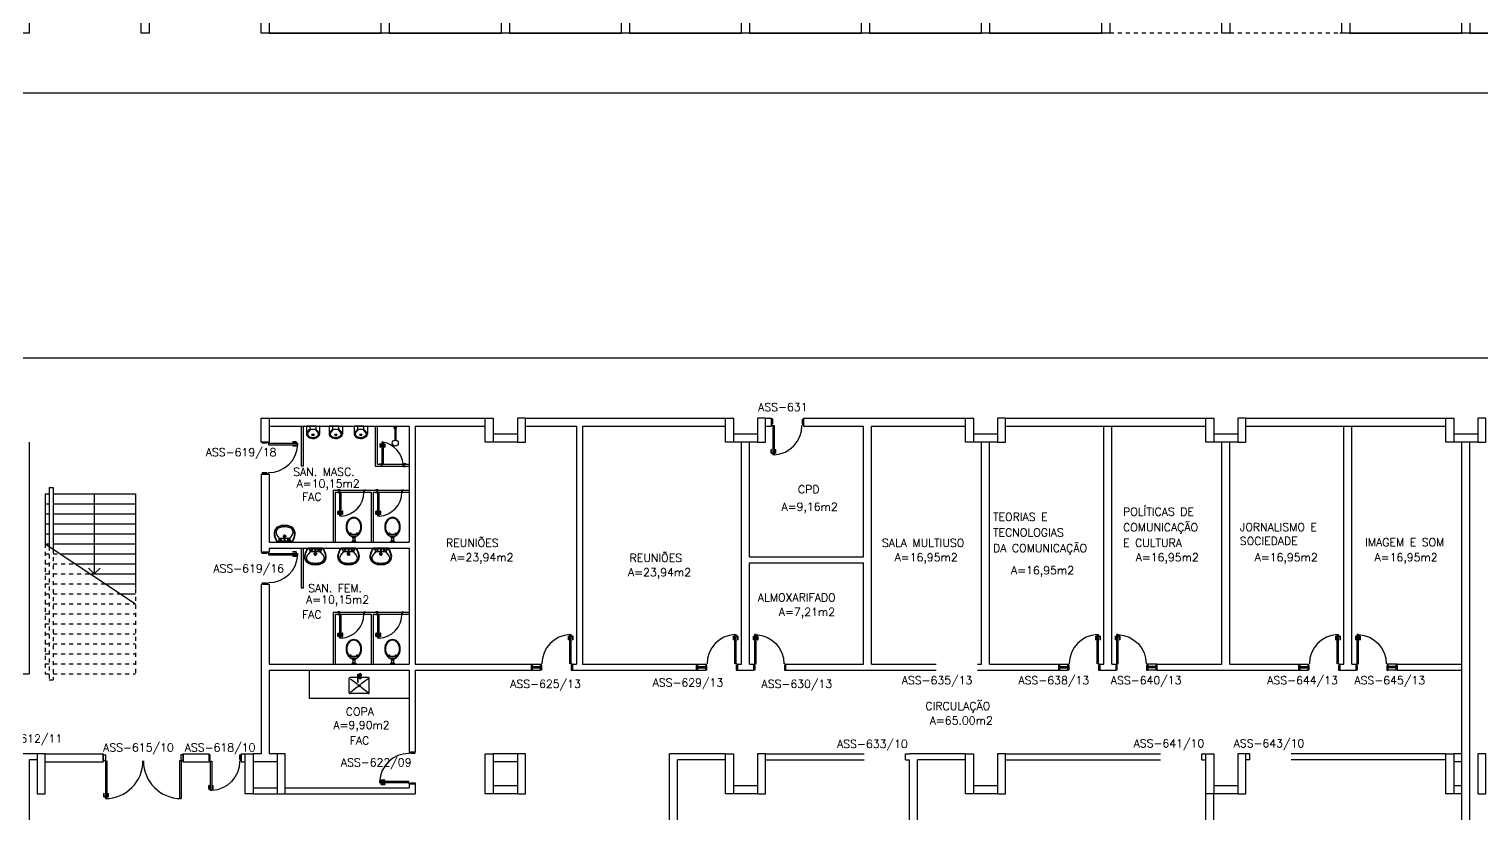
# Model space of a CAD drawing. Extents: x 0 to 244, y -71 to 76.
# Drawn here: x 144.17 to 180.47, y -47.25 to -27.64 of the extents above; entities that cross this region are included whole.
import ezdxf
from ezdxf.enums import TextEntityAlignment as Align

# ---------------------------------------------------------------- set-up
doc = ezdxf.new("R2010")
doc.units = 0
doc.header["$LTSCALE"] = 0.01
doc.header["$MEASUREMENT"] = 0
doc.linetypes.add('HIDDEN2', pattern=[0.1875, 0.125, -0.0625])
doc.layers.get('0').update_dxf_attribs({"linetype": 'CONTINUOUS'})
for name, color, linetype in [('ALV', 2, 'CONTINUOUS'), ('APSAN', 1, 'CONTINUOUS'), ('BANC', 2, 'CONTINUOUS'), ('CENTRO_DE_CUSTO', 1, 'CONTINUOUS'), ('DIV', 2, 'CONTINUOUS'), ('ESC', 1, 'CONTINUOUS'), ('ESQ', 1, 'CONTINUOUS'), ('ESTR', 3, 'CONTINUOUS'), ('MACANETA', 2, 'CONTINUOUS'), ('MARCO', 3, 'CONTINUOUS'), ('PEÇAS', 1, 'CONTINUOUS'), ('PISO', 1, 'CONTINUOUS'), ('PORTA', 2, 'CONTINUOUS'), ('PROJ', 1, 'HIDDEN2'), ('SOLEIRA', 1, 'CONTINUOUS'), ('TEXTO', 2, 'CONTINUOUS'), ('TEXTO-ENDEREÇO', 2, 'CONTINUOUS'), ('USO', 2, 'CONTINUOUS'), ('ÁREA', 2, 'CONTINUOUS')]:
    doc.layers.add(name, color=color, linetype=linetype)
doc.layers.get('0').freeze()
doc.styles.add('UNB-100', font='simplex.shx', dxfattribs={"height": 0.2})
doc.styles.add('UNB-100-1', font='simplex.shx', dxfattribs={"height": 0.2})

# ---------------------------------------------------------------- blocks, each defined once
blk = doc.blocks.new('PILINT-SSN')
for points in [[(0.2, 0), (0.2, -0.6), (0, -0.6), (0, 0)], [(1, 0), (0.8, 0), (0.8, -0.6), (1, -0.6)], [(0, -8.39), (0.2, -8.39), (0.2, -9.39), (0, -9.39)], [(0.8, -8.39), (0.8, -9.39), (1, -9.39), (1, -8.39)]]:
    blk.add_lwpolyline(points, close=True)
blk = doc.blocks.new('CHUV-P')
for p, q in [((-0.06, 0.01), (-0.351, 0.01)), ((-0.06, -0.02), (-0.06, 0.02)), ((-0.02, 0.015), (-0.06, 0.015)), ((-0.02, 0.005), (-0.06, 0.005)), ((-0.055, 0.025), (0, 0.025)), ((-0.02, 0.025), (-0.02, -0.025)), ((0, 0.025), (0, -0.025)), ((-0.06, -0.01), (-0.351, -0.01)), ((-0.02, -0.005), (-0.06, -0.005)), ((-0.02, -0.015), (-0.06, -0.015)), ((-0.02, -0.025), (-0.055, -0.025)), ((0, -0.025), (-0.02, -0.025))]:
    blk.add_line(p, q)
blk.add_circle((-0.425, 0), 0.075)
for centre, start, end in [((-0.055, 0.02), 90, 180), ((-0.055, -0.02), 180, 270)]:
    blk.add_arc(centre, 0.005, start, end)
blk = doc.blocks.new('PILAR-SSN')
blk.add_lwpolyline([(0.197, -42.962), (0.197, -44.462), (-0.003, -44.462), (-0.003, -42.962)], close=True)
blk = doc.blocks.new('PTDP-SSN')
at = {"color": 2}
for p, q in [((0.055, 1.015), (0.09, 1.015)), ((0.055, 0.075), (0.055, 1.015)), ((0.09, 0.075), (0.09, 1.015)), ((1.91, 0.075), (1.91, 1.015)), ((1.945, 1.015), (1.91, 1.015)), ((1.945, 0.075), (1.945, 1.015)), ((0.05, 0.075), (0, 0.075)), ((0, 0.075), (0, -0.075)), ((0.05, 0.04), (0.05, 0.075)), ((0.06, 0.04), (0.05, 0.04)), ((0.055, 0.075), (0.09, 0.075)), ((0.06, -0.075), (0.06, 0.04)), ((1.945, 0.075), (1.91, 0.075)), ((1.94, -0.075), (1.94, 0.04)), ((1.94, 0.04), (1.95, 0.04)), ((1.95, 0.04), (1.95, 0.075)), ((1.95, 0.075), (2, 0.075)), ((2, 0.075), (2, -0.075)), ((0, -0.075), (0.06, -0.075)), ((2, -0.075), (1.94, -0.075))]:
    blk.add_line(p, q, dxfattribs=at)
at = {"color": 1}
for centre, start, end in [((0.055, 0.075), 0, 90), ((1.945, 0.075), 90, 180)]:
    blk.add_arc(centre, 0.94, start, end, dxfattribs=at)
blk = doc.blocks.new('ESCASS-SSN')
at = {"layer": 'ESC'}
for p, q in [((-0.6, -1.738), (-0.6, -3.271)), ((-0.5, -1.738), (-0.6, -1.738)), ((-0.5, -1.738), (-0.5, -3.204)), ((-2.66, -1.888), (-2.66, -4.249)), ((-0.6, -1.888), (-2.66, -1.888)), ((-0.6, -2.138), (-2.66, -2.138)), ((-0.4, -1.888), (-0.5, -1.888)), ((-0.4, -2.138), (-0.5, -2.138)), ((-0.4, -1.888), (-0.4, -3.138)), ((-0.6, -2.388), (-2.66, -2.388)), ((-0.4, -2.388), (-0.5, -2.388)), ((-0.6, -2.638), (-2.66, -2.638)), ((-0.6, -2.888), (-2.66, -2.888)), ((-0.4, -2.638), (-0.5, -2.638)), ((-0.4, -2.888), (-0.5, -2.888)), ((-0.4, -3.138), (-2.66, -4.638)), ((-0.6, -3.138), (-2.66, -3.138)), ((-0.4, -3.138), (-0.5, -3.138)), ((-0.777, -3.388), (-2.66, -3.388)), ((-1.153, -3.638), (-2.66, -3.638)), ((-1.53, -3.888), (-2.66, -3.888)), ((-1.907, -4.138), (-2.66, -4.138)), ((-2.283, -4.388), (-2.66, -4.388))]:
    blk.add_line(p, q, dxfattribs=at)
at = {"layer": 'ESC', "linetype": 'HIDDEN2'}
for p, q in [((-0.5, -3.204), (-0.5, -6.538)), ((-0.4, -3.138), (-0.4, -6.388)), ((-0.6, -3.388), (-0.777, -3.388)), ((-0.6, -3.271), (-0.6, -6.538)), ((-0.4, -3.388), (-0.5, -3.388)), ((-0.6, -3.888), (-1.53, -3.888)), ((-0.6, -3.638), (-1.153, -3.638)), ((-0.4, -3.638), (-0.5, -3.638)), ((-0.4, -3.888), (-0.5, -3.888)), ((-2.66, -4.268), (-2.66, -6.388)), ((-0.6, -4.138), (-1.907, -4.138)), ((-0.4, -4.138), (-0.5, -4.138)), ((-0.6, -4.638), (-2.66, -4.638)), ((-0.6, -4.388), (-2.283, -4.388)), ((-0.4, -4.388), (-0.5, -4.388)), ((-0.4, -4.638), (-0.5, -4.638)), ((-0.6, -4.888), (-2.66, -4.888)), ((-0.4, -4.888), (-0.5, -4.888)), ((-0.6, -5.138), (-2.66, -5.138)), ((-0.6, -5.388), (-2.66, -5.388)), ((-0.4, -5.138), (-0.5, -5.138)), ((-0.4, -5.388), (-0.5, -5.388)), ((-0.6, -5.638), (-2.66, -5.638)), ((-0.4, -5.638), (-0.5, -5.638)), ((-0.6, -5.888), (-2.66, -5.888)), ((-0.6, -6.138), (-2.66, -6.138)), ((-0.4, -5.888), (-0.5, -5.888)), ((-0.4, -6.138), (-0.5, -6.138)), ((-0.6, -6.388), (-2.66, -6.388)), ((-0.4, -6.388), (-0.5, -6.388)), ((-0.5, -6.538), (-0.6, -6.538))]:
    blk.add_line(p, q, dxfattribs=at)
blk = doc.blocks.new('ESCASSN-SSN')
at = {"layer": 'ALV', "xscale": -1}
blk.add_blockref('ESCASS-SSN', (0, 0), dxfattribs=at)
blk = doc.blocks.new('VDC-P')
for p, q in [((-0.127, 0.192), (0.127, 0.192)), ((-0.109, 0.202), (0.109, 0.202)), ((-0.068, 0.152), (0.068, 0.152)), ((-0.05, 0.152), (-0.03, 0.11)), ((-0.05, 0.015), (-0.05, 0)), ((-0.05, 0), (0.05, 0)), ((0.045, 0.02), (-0.045, 0.02)), ((-0.04, 0.025), (-0.04, 0.02)), ((0.035, 0.03), (-0.035, 0.03)), ((-0.03, 0.152), (-0.03, 0.11)), ((0.03, 0.11), (-0.03, 0.11)), ((0.03, 0.1), (-0.03, 0.1)), ((-0.025, 0.1), (-0.025, 0.03)), ((0.025, 0.1), (0.025, 0.03)), ((0.03, 0.152), (0.03, 0.11)), ((0.05, 0.152), (0.03, 0.11)), ((0.04, 0.025), (0.04, 0.02)), ((0.05, 0.015), (0.05, 0))]:
    blk.add_line(p, q)
for points in [[(0.16, 0.244, 0.050424), (0.18, 0.288, 0.082137), (0.195, 0.381, 0.082137), (0.18, 0.474, 0.090148), (0.138, 0.549, 0.104406), (0.073, 0.601, 0.117345), (0, 0.619, 0.117345), (-0.073, 0.601, 0.104406), (-0.138, 0.549, 0.090148), (-0.18, 0.474, 0.082137), (-0.195, 0.381, 0.082137)], [(-0.195, 0.381, 0.082137), (-0.18, 0.288, 0.050424), (-0.16, 0.244, 0.104406)], [(0.142, 0.254, 0.050424), (0.161, 0.295, 0.082137), (0.175, 0.381, 0.082137), (0.161, 0.468, 0.090148), (0.122, 0.536, 0.104406), (0.064, 0.583, 0.117345), (0, 0.599, 0.117345), (-0.064, 0.583, 0.104406), (-0.122, 0.536, 0.090148), (-0.161, 0.468, 0.082137), (-0.175, 0.381, 0.082137)], [(-0.175, 0.381, 0.082137), (-0.161, 0.295, 0.050424), (-0.142, 0.254, 0.050424)]]:
    blk.add_lwpolyline(points, format="xyb")
for centre in [(-0.083, 0.226), (0.083, 0.226)]:
    blk.add_circle(centre, 0.0101)
for centre, radius, start, end in [((0.08, 0.36), 0.266, 205.6863, 226.7558), ((0.08, 0.36), 0.246, 205.6863, 219.7706), ((-0.068, 0.202), 0.05, 226.7558, 270), ((-0.045, 0.015), 0.005, 90, 180), ((-0.035, 0.025), 0.005, 90, 180), ((-0.03, 0.105), 0.005, 90, 270), ((0.03, 0.105), 0.005, 270, 90), ((0.035, 0.025), 0.005, 0, 90), ((0.045, 0.015), 0.005, 360, 90), ((0.068, 0.202), 0.05, 270, 313.2442), ((-0.08, 0.36), 0.266, 313.2442, 334.3137), ((-0.08, 0.36), 0.246, 320.2294, 334.3137)]:
    blk.add_arc(centre, radius, start, end)
blk = doc.blocks.new('PE80-SSN')
at = {"color": 2}
for p, q in [((0.075, 0), (-0.075, 0)), ((-0.075, -0.03), (-0.075, 0)), ((0.075, 0), (0.075, -0.02)), ((0.04, -0.03), (-0.075, -0.03)), ((0.075, -0.02), (0.04, -0.02)), ((0.04, -0.03), (0.04, -0.02)), ((0.085, -0.03), (0.817, -0.03)), ((0.085, -0.03), (0.085, -0.065)), ((0.085, -0.065), (0.817, -0.065)), ((0.817, -0.065), (0.817, -0.03))]:
    blk.add_line(p, q, dxfattribs=at)
at = {"color": 1}
for p, q in [((0.777, 0.01), (0.687, 0.01)), ((0.687, 0), (0.687, 0.01)), ((0.777, 0.01), (0.777, -0.03)), ((0.767, 0), (0.687, 0)), ((0.767, -0.095), (0.687, -0.095)), ((0.687, -0.095), (0.687, -0.105)), ((0.777, -0.105), (0.687, -0.105)), ((0.767, 0), (0.767, -0.03)), ((0.767, -0.095), (0.767, -0.065)), ((0.777, -0.105), (0.777, -0.065))]:
    blk.add_line(p, q, dxfattribs=at)
for p, q in [((0.04, -0.771), (-0.075, -0.771)), ((-0.075, -0.771), (-0.075, -0.801)), ((0.075, -0.801), (-0.075, -0.801)), ((0.075, -0.802), (-0.075, -0.802)), ((0.04, -0.771), (0.04, -0.781)), ((0.075, -0.781), (0.04, -0.781)), ((0.075, -0.801), (0.075, -0.781))]:
    blk.add_line(p, q)
blk.add_arc((0.085, -0.03), 0.731, 270, 357.3429, dxfattribs=at)
blk = doc.blocks.new('INOXA1-P')
for p, q in [((0.043, 0.008), (0.043, -0.022)), ((0.062, 0.04), (0.071, 0.04)), ((0.131, 0.048), (0.076, 0.043)), ((0.131, -0.002), (0.076, 0.003)), ((0.12, 0.23), (0.12, 0.047)), ((0.22, 0.25), (0.14, 0.25)), ((0.15, 0.22), (0.287, 0.043)), ((0.5, 0.25), (0.22, 0.25)), ((0.353, 0.043), (0.49, 0.22)), ((0.52, 0.23), (0.52, -0.23)), ((0.22, -0.027), (0.054, -0.027)), ((0.22, -0.037), (0.054, -0.037)), ((0.063, -0.003), (0.063, -0.021)), ((0.12, -0.001), (0.12, -0.027)), ((0.12, -0.037), (0.12, -0.23)), ((0.22, -0.25), (0.14, -0.25)), ((0.15, -0.22), (0.287, -0.043)), ((0.231, -0.027), (0.22, -0.027)), ((0.231, -0.037), (0.22, -0.037)), ((0.5, -0.25), (0.22, -0.25)), ((0.353, -0.043), (0.49, -0.22))]:
    blk.add_line(p, q)
blk.add_lwpolyline([(0.076, 0.003), (0.072, 0.004), (0.069, 0.009), (0.067, 0.015), (0.066, 0.023), (0.067, 0.031), (0.069, 0.037), (0.072, 0.042), (0.076, 0.043)])
blk.add_lwpolyline([(0.131, 0.048), (0.137, 0.046), (0.143, 0.041), (0.147, 0.033), (0.148, 0.023), (0.147, 0.013), (0.143, 0.006), (0.137, 0), (0.131, -0.002), (0.125, 0), (0.119, 0.006), (0.115, 0.013), (0.114, 0.023), (0.115, 0.033), (0.119, 0.041), (0.125, 0.046)], close=True)
for radius in [0.0266, 0.0163]:
    blk.add_circle((0.32, 0), radius)
for centre, radius, start, end in [((0.054, 0.023), 0.0349, 36.1705, 252.2568), ((0.054, 0.023), 0.0189, 62.7367, 235.7375), ((0.073, -0.003), 0.01, 102.8285, 180), ((0.054, 0.023), 0.0349, 285.5373, 323.9987), ((0.14, 0.23), 0.02, 90, 180), ((0.5, 0.23), 0.02, 360, 90), ((0.054, -0.032), 0.0145, 20.161, 339.839), ((0.054, -0.032), 0.005, 90.0037, 269.9963), ((0.14, -0.23), 0.02, 180, 270), ((0.231, -0.032), 0.00738, 222.6559, 137.3441), ((0.231, -0.032), 0.005, 269.9935, 90.0065), ((0.5, -0.23), 0.02, 270, 360)]:
    blk.add_arc(centre, radius, start, end)
blk = doc.blocks.new('MACANETA')
at = {"layer": 'MACANETA'}
for p, q in [((-0.077, 0.052), (-0.077, 0.12)), ((-0.059, 0.052), (-0.059, 0.12)), ((-0.059, 0.075), (-0.036, 0.075)), ((-0.059, 0.052), (-0.036, 0.052)), ((-0.036, 0.044), (-0.036, 0.084)), ((-0.036, 0.084), (-0.03, 0.084)), ((-0.036, 0.044), (-0.03, 0.044)), ((0.006, 0.084), (0, 0.084)), ((0.006, 0.044), (0, 0.044)), ((0.006, 0.044), (0.006, 0.084)), ((0.029, 0.075), (0.006, 0.075)), ((0.029, 0.052), (0.006, 0.052)), ((0.029, 0.052), (0.029, 0.12)), ((0.047, 0.052), (0.047, 0.12))]:
    blk.add_line(p, q, dxfattribs=at)
for centre, start, end in [((-0.068, 0.12), 90, 180), ((-0.068, 0.052), 180, 270), ((-0.068, 0.12), 0, 90), ((-0.068, 0.052), 270, 0), ((0.038, 0.12), 90, 180), ((0.038, 0.052), 180, 270), ((0.038, 0.12), 0, 90), ((0.038, 0.052), 270, 0)]:
    blk.add_arc(centre, 0.00874, start, end, dxfattribs=at)
blk = doc.blocks.new('DOOR60-SSN')
at = {"layer": 'PORTA'}
for p, q in [((0.015, -0.6), (0.015, 0)), ((0.015, 0), (0.045, 0)), ((0.045, -0.6), (0.045, 0)), ((0.045, -0.6), (0.015, -0.6))]:
    blk.add_line(p, q, dxfattribs=at)
at = {"layer": 'PORTA', "color": 1}
blk.add_arc((0.015, 0), 0.6, 272.866, 0, dxfattribs=at)
at = {"layer": 'PORTA'}
blk.add_blockref('MACANETA', (0.045, -0.6), dxfattribs=at)
blk = doc.blocks.new('MICTR-P-SSN')
for p, q in [((0, 0.08), (0, 0.155)), ((0, 0.08), (0, -0.08)), ((0.081, 0.08), (0, 0.08)), ((0.01, 0.165), (0.205, 0.165)), ((0.168, 0.129), (0.08, 0.046)), ((0.08, -0.076), (0.08, 0.076)), ((0.151, 0.147), (0.083, 0.083)), ((0, -0.08), (0, -0.155)), ((0, -0.08), (0.081, -0.08)), ((0.01, -0.165), (0.205, -0.165)), ((0.168, -0.129), (0.08, -0.046)), ((0.151, -0.147), (0.083, -0.083))]:
    blk.add_line(p, q)
for radius in [0.025, 0.015]:
    blk.add_circle((0.22, 0), radius)
for centre, radius, start, end in [((0.01, 0.155), 0.01, 90, 180), ((0.09, 0.076), 0.01, 133.3634, 180), ((0.197, 0.098), 0.0675, 49.5319, 133.3634), ((0.197, 0.098), 0.0425, 49.5319, 133.3634), ((0.114, 0), 0.171, 357.4005, 49.5319), ((0.114, 0), 0.196, 358.2793, 49.5319), ((0.01, -0.155), 0.01, 180, 270), ((0.09, -0.076), 0.01, 180, 226.6366), ((0.197, -0.098), 0.0675, 226.6366, 310.4681), ((0.197, -0.098), 0.0425, 226.6366, 310.4681), ((0.114, 0), 0.171, 310.4681, 357.3509), ((0.114, 0), 0.196, 310.4681, 357.7012)]:
    blk.add_arc(centre, radius, start, end)
blk = doc.blocks.new('A$C70DC1065')
at = {"layer": 'APSAN', "color": 1}
for p, q in [((0.407, 0.413), (0.323, 0.383)), ((0.407, 0.413), (0.328, 0.373)), ((0.328, 0.373), (0.328, 0.141)), ((0.368, 0.315), (0.368, 0.368)), ((0.407, 0.433), (0.407, 0.102)), ((0.407, 0.257), (0.407, 0.413)), ((0.42, 0.44), (0.42, 0.075)), ((0.319, 0.257), (0.231, 0.257)), ((0.275, 0.301), (0.275, 0.213)), ((0.407, 0.102), (0.323, 0.132)), ((0.407, 0.102), (0.328, 0.141)), ((0.394, 0.341), (0.341, 0.341)), ((0.394, 0.257), (0.341, 0.257)), ((0.394, 0.173), (0.341, 0.173)), ((0.368, 0.257), (0.368, 0.284)), ((0.368, 0.257), (0.368, 0.231)), ((0.368, 0.2), (0.368, 0.147)), ((0.407, 0.257), (0.407, 0.082))]:
    blk.add_line(p, q, dxfattribs=at)
for centre, radius in [((0.275, 0.257), 0.0315), ((0.275, 0.257), 0.021), ((0.368, 0.341), 0.0137), ((0.368, 0.257), 0.0137), ((0.368, 0.173), 0.0137)]:
    blk.add_circle(centre, radius, dxfattribs=at)
for centre, radius, start, end in [((0.214, 0.312), 0.21, 74.8885, 171.8746), ((0.212, 0.31), 0.2, 75.2817, 172.1149), ((0.462, 0.257), 0.424, 162.413, 180), ((0.175, 0.348), 0.123, 49.4403, 162.413), ((-3.652, -5.024), 6.719, 53.8347, 54.4403), ((-4.114, -4.663), 6.719, 48.6723, 49.4403), ((0.134, 0.015), 0.505, 58.0101, 75.2817), ((0.134, 0.015), 0.518, 57.2141, 74.8885), ((0.305, 0.389), 0.0137, 351.7289, 53.8347), ((0.315, 0.373), 0.0126, 0, 48.6723), ((0.395, 0.433), 0.0126, 0, 58.0101), ((0.407, 0.44), 0.0126, 0, 57.2141), ((0.595, 0.257), 0.595, 171.8746, 180), ((0.595, 0.257), 0.595, 180, 188.1254), ((0.214, 0.203), 0.21, 188.1254, 285.1115), ((0.595, 0.257), 0.587, 172.1149, 180), ((0.595, 0.257), 0.587, 180, 187.8851), ((0.212, 0.204), 0.2, 187.8851, 284.7183), ((0.462, 0.257), 0.424, 180, 197.587), ((0.175, 0.166), 0.123, 197.587, 310.5597), ((-4.114, 5.177), 6.719, 310.5597, 311.3277), ((-3.652, 5.539), 6.719, 305.5597, 306.1653), ((0.134, 0.5), 0.505, 284.7183, 301.9899), ((0.134, 0.5), 0.518, 285.1115, 302.7859), ((0.305, 0.125), 0.0137, 306.1653, 8.2711), ((0.315, 0.141), 0.0126, 311.3277, 0), ((0.395, 0.082), 0.0126, 301.9899, 0), ((0.407, 0.075), 0.0126, 302.7859, 0)]:
    blk.add_arc(centre, radius, start, end, dxfattribs=at)
blk = doc.blocks.new('A$C57A92420')
at = {"layer": 'PEÇAS', "rotation": 270}
blk.add_blockref('A$C70DC1065', (0, 0.42), dxfattribs=at)
blk = doc.blocks.new('PD80-SSN')
for p, q in [((-0.777, 0.01), (-0.777, -0.03)), ((-0.777, 0.01), (-0.687, 0.01)), ((-0.687, 0), (-0.687, 0.01)), ((-0.075, 0), (0.075, 0)), ((-0.075, 0), (-0.075, -0.02)), ((0.075, -0.03), (0.075, 0)), ((-0.817, -0.065), (-0.817, -0.03)), ((-0.085, -0.03), (-0.817, -0.03)), ((-0.085, -0.065), (-0.817, -0.065)), ((-0.777, -0.105), (-0.777, -0.065)), ((-0.777, -0.105), (-0.687, -0.105)), ((-0.767, 0), (-0.767, -0.03)), ((-0.767, 0), (-0.687, 0)), ((-0.767, -0.095), (-0.767, -0.065)), ((-0.767, -0.095), (-0.687, -0.095)), ((-0.687, -0.095), (-0.687, -0.105)), ((-0.085, -0.03), (-0.085, -0.065)), ((-0.075, -0.02), (-0.04, -0.02)), ((-0.04, -0.03), (-0.04, -0.02)), ((-0.04, -0.03), (0.075, -0.03)), ((-0.075, -0.781), (-0.04, -0.781)), ((-0.075, -0.801), (-0.075, -0.781)), ((-0.075, -0.801), (0.075, -0.801)), ((-0.075, -0.802), (0.075, -0.802)), ((-0.04, -0.771), (0.075, -0.771)), ((-0.04, -0.771), (-0.04, -0.781)), ((0.075, -0.771), (0.075, -0.801))]:
    blk.add_line(p, q)
blk.add_arc((-0.085, -0.03), 0.731, 182.6571, 270)

msp = doc.modelspace()

# ---------------------------------------------------------------- linework, layer by layer
at = {"layer": 'ALV'}
for p, q in [((171.222, -27.742), (150.172, -27.742)), ((150.172, -27.742), (152.972, -27.742)), ((153.172, -27.742), (155.972, -27.742)), ((156.172, -27.742), (158.972, -27.742)), ((159.172, -27.742), (161.972, -27.742)), ((162.172, -27.742), (164.972, -27.742)), ((165.172, -27.742), (167.972, -27.742)), ((168.172, -27.742), (170.972, -27.742)), ((198.222, -27.742), (176.922, -27.742)), ((177.172, -27.742), (179.972, -27.742)), ((180.172, -27.742), (182.972, -27.742)), ((150.172, -37.357), (155.572, -37.357)), ((156.572, -37.357), (161.572, -37.357)), ((162.572, -37.357), (162.722, -37.357)), ((162.722, -37.557), (162.722, -37.357)), ((163.524, -37.357), (163.524, -37.557)), ((163.524, -37.357), (167.572, -37.357)), ((168.572, -37.357), (173.572, -37.357)), ((174.572, -37.357), (179.572, -37.357)), ((150.172, -37.557), (153.672, -37.557)), ((153.672, -37.557), (153.672, -40.457)), ((153.822, -37.557), (153.822, -43.507)), ((153.822, -37.557), (155.572, -37.557)), ((156.572, -37.557), (157.847, -37.557)), ((157.847, -37.557), (157.847, -43.507)), ((157.997, -37.557), (157.997, -43.507)), ((157.997, -37.557), (161.572, -37.557)), ((162.572, -37.557), (162.722, -37.557)), ((162.572, -37.557), (162.722, -37.557)), ((163.524, -37.557), (165.022, -37.557)), ((165.022, -40.827), (165.022, -37.557)), ((165.222, -43.507), (165.222, -37.557)), ((165.222, -37.557), (167.572, -37.557)), ((168.572, -37.557), (173.572, -37.557)), ((171.022, -43.507), (171.022, -37.557)), ((171.222, -43.507), (171.222, -37.557)), ((174.572, -37.557), (179.572, -37.557)), ((177.022, -43.507), (177.022, -37.557)), ((177.222, -43.507), (177.222, -37.557)), ((144.172, -37.957), (144.172, -43.749)), ((156.372, -37.757), (155.772, -37.757)), ((156.372, -37.957), (155.772, -37.957)), ((162.372, -37.757), (161.772, -37.757)), ((162.372, -37.957), (161.772, -37.957)), ((161.972, -43.507), (161.972, -37.957)), ((162.172, -40.827), (162.172, -37.957)), ((168.372, -37.757), (167.772, -37.757)), ((168.372, -37.957), (167.772, -37.957)), ((167.972, -43.507), (167.972, -37.957)), ((168.172, -43.507), (168.172, -37.957)), ((174.372, -37.757), (173.772, -37.757)), ((174.372, -37.957), (173.772, -37.957)), ((173.972, -43.507), (173.972, -37.957)), ((174.172, -43.507), (174.172, -37.957)), ((180.372, -37.757), (179.772, -37.757)), ((180.372, -37.957), (179.772, -37.957)), ((179.972, -55.747), (179.972, -37.957)), ((180.172, -55.747), (180.172, -37.957)), ((149.972, -38.758), (150.172, -38.758)), ((149.972, -38.758), (149.972, -40.707)), ((150.172, -38.758), (150.172, -40.457)), ((150.172, -40.457), (153.672, -40.457)), ((150.172, -40.607), (150.172, -40.707)), ((150.172, -40.607), (153.672, -40.607)), ((153.672, -40.607), (153.672, -43.507)), ((149.972, -40.707), (150.172, -40.707)), ((162.172, -40.827), (165.022, -40.827)), ((162.172, -43.507), (162.172, -40.977)), ((162.172, -40.977), (165.022, -40.977)), ((165.022, -43.507), (165.022, -40.977)), ((149.972, -41.509), (149.972, -45.747)), ((149.972, -41.509), (150.172, -41.509)), ((150.172, -41.509), (150.172, -43.507)), ((150.172, -41.509), (150.172, -43.107)), ((150.172, -43.507), (153.672, -43.507)), ((153.822, -43.507), (156.716, -43.507)), ((157.747, -43.507), (157.747, -43.657)), ((157.747, -43.507), (157.847, -43.507)), ((157.997, -43.507), (160.841, -43.507)), ((160.841, -43.507), (160.841, -43.657)), ((161.872, -43.507), (161.872, -43.657)), ((161.872, -43.507), (161.972, -43.507)), ((162.172, -43.507), (162.272, -43.507)), ((162.272, -43.507), (162.272, -43.657)), ((163.074, -43.507), (165.022, -43.507)), ((163.074, -43.657), (163.074, -43.507)), ((165.222, -43.507), (166.84, -43.507)), ((167.872, -43.507), (167.972, -43.507)), ((168.172, -43.507), (170.121, -43.507)), ((170.922, -43.507), (170.922, -43.657)), ((170.922, -43.507), (171.022, -43.507)), ((171.222, -43.507), (171.322, -43.507)), ((171.322, -43.507), (171.322, -43.657)), ((172.353, -43.507), (173.972, -43.507)), ((174.172, -43.507), (175.92, -43.507)), ((176.922, -43.507), (176.922, -43.657)), ((176.922, -43.507), (177.022, -43.507)), ((177.222, -43.507), (177.322, -43.507)), ((177.322, -43.507), (177.322, -43.657)), ((178.353, -43.507), (179.972, -43.507)), ((143.972, -43.749), (144.172, -43.749)), ((150.172, -43.657), (153.672, -43.657)), ((150.172, -43.657), (150.172, -45.747)), ((151.172, -43.657), (151.172, -44.357)), ((153.672, -43.657), (153.672, -45.695)), ((153.822, -43.657), (156.716, -43.657)), ((153.822, -43.657), (153.822, -45.695)), ((157.747, -43.657), (160.841, -43.657)), ((161.872, -43.657), (162.272, -43.657)), ((163.074, -43.657), (166.84, -43.657)), ((167.872, -43.657), (170.121, -43.657)), ((170.922, -43.657), (171.322, -43.657)), ((172.353, -43.657), (175.89, -43.657)), ((176.922, -43.657), (177.322, -43.657)), ((178.353, -43.657), (179.972, -43.657)), ((153.672, -45.695), (153.822, -45.695)), ((144.372, -45.747), (143.772, -45.747)), ((144.172, -45.897), (144.172, -55.791)), ((144.372, -45.897), (144.172, -45.897)), ((144.572, -45.747), (146.024, -45.747)), ((144.572, -45.947), (146.024, -45.947)), ((146.024, -45.747), (146.024, -45.947)), ((148.024, -45.947), (148.024, -45.747)), ((148.024, -45.747), (148.671, -45.747)), ((148.024, -45.947), (148.671, -45.947)), ((148.671, -45.747), (148.671, -45.947)), ((149.472, -45.747), (149.472, -45.947)), ((149.472, -45.747), (149.572, -45.747)), ((149.472, -45.947), (149.572, -45.947)), ((149.972, -45.747), (149.772, -45.747)), ((150.372, -45.947), (149.772, -45.947)), ((150.372, -45.747), (150.172, -45.747)), ((156.372, -45.747), (155.772, -45.747)), ((156.372, -45.947), (155.772, -45.947)), ((160.172, -55.747), (160.172, -45.747)), ((161.572, -45.747), (160.172, -45.747)), ((160.372, -55.747), (160.372, -45.897)), ((161.572, -45.897), (160.372, -45.897)), ((162.572, -45.747), (165.04, -45.747)), ((162.572, -45.897), (165.04, -45.897)), ((166.072, -45.897), (166.072, -45.747)), ((166.072, -45.747), (166.172, -45.747)), ((166.072, -45.897), (166.172, -45.897)), ((167.572, -45.747), (166.172, -45.747)), ((166.172, -55.747), (166.172, -45.897)), ((166.372, -55.747), (166.372, -45.897)), ((167.572, -45.897), (166.372, -45.897)), ((168.572, -45.747), (172.44, -45.747)), ((168.572, -45.897), (172.44, -45.897)), ((173.472, -45.897), (173.472, -45.747)), ((173.472, -45.747), (173.572, -45.747)), ((173.472, -45.897), (173.572, -45.897)), ((174.672, -45.747), (174.572, -45.747)), ((174.672, -45.897), (174.572, -45.897)), ((174.672, -45.897), (174.672, -45.747)), ((179.572, -45.747), (175.705, -45.747)), ((179.572, -45.897), (175.705, -45.897)), ((179.967, -45.747), (179.772, -45.747)), ((179.967, -45.947), (179.772, -45.947)), ((149.772, -46.597), (150.372, -46.597)), ((149.772, -46.747), (150.372, -46.747)), ((150.572, -46.597), (153.672, -46.597)), ((150.572, -46.747), (153.822, -46.747)), ((153.672, -46.497), (153.822, -46.497)), ((153.672, -46.497), (153.672, -46.597)), ((153.822, -46.497), (153.822, -46.747)), ((156.372, -46.547), (155.772, -46.547)), ((156.372, -46.747), (155.772, -46.747)), ((162.372, -46.547), (161.772, -46.547)), ((162.372, -46.747), (161.772, -46.747)), ((168.372, -46.547), (167.772, -46.547)), ((168.372, -46.747), (167.772, -46.747)), ((173.572, -55.747), (173.572, -46.747)), ((174.372, -46.547), (173.772, -46.547)), ((173.772, -55.747), (173.772, -46.747)), ((174.372, -46.747), (173.772, -46.747)), ((179.967, -46.547), (179.772, -46.547)), ((179.967, -46.747), (179.772, -46.747))]:
    msp.add_line(p, q, dxfattribs=at)
at = {"layer": 'BANC'}
msp.add_line((151.172, -44.357), (153.672, -44.357), dxfattribs=at)
at = {"layer": 'DIV'}
for p, q in [((150.972, -37.557), (150.972, -38.557)), ((151.022, -37.557), (151.022, -38.557)), ((152.822, -37.557), (152.822, -38.557)), ((152.872, -37.557), (152.872, -38.507)), ((168.502, -37.967), (168.502, -37.966)), ((151.022, -38.557), (150.972, -38.557)), ((152.822, -38.557), (152.972, -38.557)), ((152.872, -38.507), (152.972, -38.507)), ((152.972, -38.507), (152.972, -38.557)), ((153.537, -38.507), (153.537, -38.557)), ((153.537, -38.507), (153.672, -38.507)), ((153.537, -38.557), (153.672, -38.557)), ((151.772, -39.157), (151.922, -39.157)), ((151.772, -39.157), (151.772, -40.457)), ((151.922, -39.207), (151.922, -39.157)), ((152.552, -39.207), (152.552, -39.157)), ((152.552, -39.157), (152.872, -39.157)), ((152.872, -39.207), (152.872, -39.157)), ((153.502, -39.207), (153.502, -39.157)), ((153.502, -39.157), (153.672, -39.157)), ((151.822, -39.207), (151.922, -39.207)), ((151.822, -39.207), (151.822, -40.457)), ((152.552, -39.207), (152.722, -39.207)), ((152.722, -39.207), (152.722, -40.457)), ((152.772, -39.207), (152.872, -39.207)), ((152.772, -39.207), (152.772, -40.457)), ((153.502, -39.207), (153.672, -39.207)), ((150.972, -40.607), (150.972, -41.607)), ((151.022, -40.607), (151.022, -41.607)), ((151.022, -41.607), (150.972, -41.607)), ((151.772, -42.207), (151.772, -43.507)), ((151.772, -42.207), (151.922, -42.207)), ((151.822, -42.257), (151.822, -43.507)), ((151.822, -42.257), (151.922, -42.257)), ((151.922, -42.257), (151.922, -42.207)), ((152.552, -42.207), (152.872, -42.207)), ((152.552, -42.257), (152.552, -42.207)), ((152.552, -42.257), (152.722, -42.257)), ((152.722, -42.257), (152.722, -43.507)), ((152.772, -42.257), (152.772, -43.507)), ((152.772, -42.257), (152.872, -42.257)), ((152.872, -42.257), (152.872, -42.207)), ((153.502, -42.207), (153.672, -42.207)), ((153.502, -42.257), (153.502, -42.207)), ((153.502, -42.257), (153.672, -42.257))]:
    msp.add_line(p, q, dxfattribs=at)
at = {"layer": 'ESC'}
for p, q in [((145.802, -39.245), (145.802, -41.245)), ((145.802, -41.245), (145.66, -41.103)), ((145.802, -41.245), (145.945, -41.103))]:
    msp.add_line(p, q, dxfattribs=at)
at = {"layer": 'ESQ'}
for p, q in [((156.716, -43.507), (156.716, -43.657)), ((156.716, -43.507), (156.946, -43.507)), ((156.746, -43.507), (156.746, -43.657)), ((156.946, -43.507), (156.946, -43.657)), ((160.841, -43.507), (160.841, -43.657)), ((160.841, -43.507), (161.071, -43.507)), ((160.871, -43.507), (160.871, -43.657)), ((169.89, -43.507), (169.89, -43.657)), ((169.89, -43.507), (170.12, -43.507)), ((169.92, -43.507), (169.92, -43.657)), ((170.121, -43.507), (170.121, -43.657)), ((172.353, -43.507), (172.123, -43.507)), ((172.323, -43.507), (172.323, -43.657)), ((172.353, -43.507), (172.353, -43.657)), ((175.89, -43.507), (175.89, -43.657)), ((175.89, -43.507), (176.12, -43.507)), ((175.92, -43.507), (175.92, -43.657)), ((178.353, -43.507), (178.123, -43.507)), ((178.323, -43.507), (178.323, -43.657)), ((178.353, -43.507), (178.353, -43.657)), ((156.716, -43.657), (156.946, -43.657)), ((156.746, -43.567), (156.946, -43.567)), ((156.746, -43.597), (156.946, -43.597)), ((160.841, -43.657), (161.071, -43.657)), ((160.871, -43.567), (161.071, -43.567)), ((160.871, -43.597), (161.071, -43.597)), ((169.89, -43.657), (170.12, -43.657)), ((169.92, -43.567), (170.12, -43.567)), ((169.92, -43.597), (170.12, -43.597)), ((172.323, -43.567), (172.123, -43.567)), ((172.323, -43.597), (172.123, -43.597)), ((172.353, -43.657), (172.123, -43.657)), ((175.89, -43.657), (176.12, -43.657)), ((175.92, -43.567), (176.12, -43.567)), ((175.92, -43.597), (176.12, -43.597)), ((178.323, -43.567), (178.123, -43.567)), ((178.323, -43.597), (178.123, -43.597)), ((178.353, -43.657), (178.123, -43.657)), ((146.049, -46.732), (146.039, -46.732)), ((146.039, -46.822), (146.039, -46.732)), ((146.039, -46.822), (146.079, -46.822)), ((146.049, -46.812), (146.049, -46.732)), ((146.049, -46.812), (146.079, -46.812)), ((146.144, -46.812), (146.114, -46.812)), ((146.154, -46.822), (146.114, -46.822)), ((146.144, -46.732), (146.154, -46.732)), ((146.144, -46.812), (146.144, -46.732)), ((146.154, -46.822), (146.154, -46.732))]:
    msp.add_line(p, q, dxfattribs=at)
at = {"layer": 'ESTR'}
for points in [[(150.172, -37.357), (150.172, -37.957), (149.972, -37.957), (149.972, -37.357)], [(144.372, -45.747), (144.372, -46.747), (144.572, -46.747), (144.572, -45.747)], [(149.572, -45.747), (149.772, -45.747), (149.772, -46.747), (149.572, -46.747)], [(150.372, -45.747), (150.372, -46.747), (150.572, -46.747), (150.572, -45.747)]]:
    msp.add_lwpolyline(points, close=True, dxfattribs=at)
at = {"layer": 'MARCO'}
for p, q in [((152.927, -38.507), (152.927, -38.497)), ((152.927, -38.497), (152.977, -38.497)), ((152.937, -38.567), (152.937, -38.557)), ((152.987, -38.567), (152.937, -38.567)), ((152.972, -38.507), (152.977, -38.507)), ((152.972, -38.557), (152.987, -38.557)), ((152.977, -38.497), (152.977, -38.507)), ((152.977, -38.507), (152.987, -38.507)), ((152.987, -38.507), (152.987, -38.542)), ((152.987, -38.542), (152.997, -38.542)), ((152.997, -38.557), (152.987, -38.557)), ((152.987, -38.557), (152.987, -38.567)), ((152.997, -38.542), (152.997, -38.557)), ((153.522, -38.542), (153.512, -38.542)), ((153.512, -38.542), (153.512, -38.557)), ((153.512, -38.557), (153.522, -38.557)), ((153.532, -38.507), (153.522, -38.507)), ((153.522, -38.507), (153.522, -38.542)), ((153.522, -38.557), (153.522, -38.567)), ((153.537, -38.557), (153.522, -38.557)), ((153.522, -38.567), (153.572, -38.567)), ((153.582, -38.497), (153.532, -38.497)), ((153.532, -38.497), (153.532, -38.507)), ((153.537, -38.507), (153.532, -38.507)), ((153.572, -38.567), (153.572, -38.557)), ((153.582, -38.507), (153.582, -38.497)), ((151.887, -39.147), (151.887, -39.157)), ((151.937, -39.147), (151.887, -39.147)), ((151.922, -39.157), (151.937, -39.157)), ((151.937, -39.157), (151.937, -39.147)), ((151.947, -39.157), (151.937, -39.157)), ((151.937, -39.207), (151.937, -39.172)), ((151.937, -39.172), (151.947, -39.172)), ((151.947, -39.172), (151.947, -39.157)), ((152.527, -39.172), (152.527, -39.157)), ((152.527, -39.157), (152.537, -39.157)), ((152.537, -39.172), (152.527, -39.172)), ((152.537, -39.157), (152.537, -39.147)), ((152.537, -39.147), (152.587, -39.147)), ((152.552, -39.157), (152.537, -39.157)), ((152.537, -39.207), (152.537, -39.172)), ((152.587, -39.147), (152.587, -39.157)), ((152.887, -39.147), (152.837, -39.147)), ((152.837, -39.147), (152.837, -39.157)), ((152.872, -39.157), (152.887, -39.157)), ((152.887, -39.157), (152.887, -39.147)), ((152.897, -39.157), (152.887, -39.157)), ((152.887, -39.207), (152.887, -39.172)), ((152.887, -39.172), (152.897, -39.172)), ((152.897, -39.172), (152.897, -39.157)), ((153.477, -39.172), (153.477, -39.157)), ((153.477, -39.157), (153.487, -39.157)), ((153.487, -39.172), (153.477, -39.172)), ((153.487, -39.157), (153.487, -39.147)), ((153.487, -39.147), (153.537, -39.147)), ((153.502, -39.157), (153.487, -39.157)), ((153.487, -39.207), (153.487, -39.172)), ((153.537, -39.147), (153.537, -39.157)), ((151.877, -39.207), (151.877, -39.217)), ((151.877, -39.217), (151.927, -39.217)), ((151.922, -39.207), (151.927, -39.207)), ((151.927, -39.217), (151.927, -39.207)), ((151.927, -39.207), (151.937, -39.207)), ((152.547, -39.207), (152.537, -39.207)), ((152.547, -39.217), (152.547, -39.207)), ((152.552, -39.207), (152.547, -39.207)), ((152.597, -39.217), (152.547, -39.217)), ((152.597, -39.207), (152.597, -39.217)), ((152.827, -39.207), (152.827, -39.217)), ((152.827, -39.217), (152.877, -39.217)), ((152.872, -39.207), (152.877, -39.207)), ((152.877, -39.217), (152.877, -39.207)), ((152.877, -39.207), (152.887, -39.207)), ((153.497, -39.207), (153.487, -39.207)), ((153.497, -39.217), (153.497, -39.207)), ((153.502, -39.207), (153.497, -39.207)), ((153.547, -39.217), (153.497, -39.217)), ((153.547, -39.207), (153.547, -39.217)), ((151.877, -42.257), (151.877, -42.267)), ((151.877, -42.267), (151.927, -42.267)), ((151.887, -42.197), (151.887, -42.207)), ((151.937, -42.197), (151.887, -42.197)), ((151.922, -42.207), (151.937, -42.207)), ((151.922, -42.257), (151.927, -42.257)), ((151.927, -42.257), (151.937, -42.257)), ((151.927, -42.267), (151.927, -42.257)), ((151.937, -42.207), (151.937, -42.197)), ((151.947, -42.207), (151.937, -42.207)), ((151.937, -42.222), (151.947, -42.222)), ((151.937, -42.257), (151.937, -42.222)), ((151.947, -42.222), (151.947, -42.207)), ((152.527, -42.207), (152.537, -42.207)), ((152.527, -42.222), (152.527, -42.207)), ((152.537, -42.222), (152.527, -42.222)), ((152.537, -42.197), (152.587, -42.197)), ((152.537, -42.207), (152.537, -42.197)), ((152.552, -42.207), (152.537, -42.207)), ((152.537, -42.257), (152.537, -42.222)), ((152.547, -42.257), (152.537, -42.257)), ((152.552, -42.257), (152.547, -42.257)), ((152.547, -42.267), (152.547, -42.257)), ((152.597, -42.267), (152.547, -42.267)), ((152.587, -42.197), (152.587, -42.207)), ((152.597, -42.257), (152.597, -42.267)), ((152.827, -42.257), (152.827, -42.267)), ((152.827, -42.267), (152.877, -42.267)), ((152.837, -42.197), (152.837, -42.207)), ((152.887, -42.197), (152.837, -42.197)), ((152.872, -42.207), (152.887, -42.207)), ((152.872, -42.257), (152.877, -42.257)), ((152.877, -42.257), (152.887, -42.257)), ((152.877, -42.267), (152.877, -42.257)), ((152.887, -42.207), (152.887, -42.197)), ((152.897, -42.207), (152.887, -42.207)), ((152.887, -42.222), (152.897, -42.222)), ((152.887, -42.257), (152.887, -42.222)), ((152.897, -42.222), (152.897, -42.207)), ((153.477, -42.207), (153.487, -42.207)), ((153.477, -42.222), (153.477, -42.207)), ((153.487, -42.222), (153.477, -42.222)), ((153.487, -42.197), (153.537, -42.197)), ((153.487, -42.207), (153.487, -42.197)), ((153.502, -42.207), (153.487, -42.207)), ((153.487, -42.257), (153.487, -42.222)), ((153.497, -42.257), (153.487, -42.257)), ((153.502, -42.257), (153.497, -42.257)), ((153.497, -42.267), (153.497, -42.257)), ((153.547, -42.267), (153.497, -42.267)), ((153.537, -42.197), (153.537, -42.207)), ((153.547, -42.257), (153.547, -42.267))]:
    msp.add_line(p, q, dxfattribs=at)
at = {"layer": 'PISO'}
for p, q in [((228.172, -29.242), (-0.045, -29.242)), ((228.172, -35.857), (-0.045, -35.857))]:
    msp.add_line(p, q, dxfattribs=at)
at = {"layer": 'PORTA'}
for p, q in [((152.987, -37.959), (152.987, -38.507)), ((153.017, -37.959), (152.987, -37.959)), ((153.017, -37.959), (153.017, -38.507)), ((152.987, -38.507), (153.017, -38.507))]:
    msp.add_line(p, q, dxfattribs=at)
at = {"layer": 'PORTA', "color": 1}
msp.add_arc((152.903, -38.572), 0.623, 5.9966, 79.4318, dxfattribs=at)
at = {"layer": 'PROJ'}
for p, q in [((171.172, -27.732), (173.972, -27.732)), ((174.172, -27.732), (176.972, -27.732))]:
    msp.add_line(p, q, dxfattribs=at)
at = {"layer": 'SOLEIRA'}
for p, q in [((152.997, -38.557), (153.512, -38.557)), ((153.022, -38.507), (153.532, -38.507)), ((151.947, -39.157), (152.527, -39.157)), ((152.897, -39.157), (153.477, -39.157)), ((151.972, -39.207), (152.547, -39.207)), ((152.922, -39.207), (153.497, -39.207)), ((151.947, -42.207), (152.527, -42.207)), ((151.972, -42.257), (152.547, -42.257)), ((152.897, -42.207), (153.477, -42.207)), ((152.922, -42.257), (153.497, -42.257))]:
    msp.add_line(p, q, dxfattribs=at)
at = {"layer": 'USO'}
msp.add_line((148.024, -45.747), (148.024, -45.947), dxfattribs=at)

# ---------------------------------------------------------------- block references
at = {"layer": 'ALV'}
msp.add_blockref('ESCASSN-SSN', (144.172, -37.357), dxfattribs=at)
at = {"layer": 'APSAN'}
for name, p, rotation in [('MICTR-P-SSN', (151.266, -37.557), 270), ('MICTR-P-SSN', (151.836, -37.557), 270), ('MICTR-P-SSN', (152.459, -37.557), 270), ('CHUV-P', (153.323, -37.557), 90), ('A$C70DC1065', (150.3, -40.037), 270), ('INOXA1-P', (152.422, -43.721), 270)]:
    msp.add_blockref(name, p, dxfattribs=dict(at, rotation=rotation))
for p in [(152.286, -40.457), (153.253, -40.457), (152.286, -43.507), (153.253, -43.507)]:
    msp.add_blockref('VDC-P', p, dxfattribs=at)
at = {"layer": 'APSAN', "extrusion": (0, 0, -1), "zscale": -1}
for name, p, rotation in [('A$C70DC1065', (-151.067, -41.027), 90), ('A$C70DC1065', (-151.896, -41.027), 90), ('A$C57A92420', (-152.703, -40.607), 180)]:
    msp.add_blockref(name, p, dxfattribs=dict(at, rotation=rotation))
at = {"layer": 'ESQ'}
for name, p, rotation in [('PD80-SSN', (162.722, -37.457), 90), ('PD80-SSN', (157.747, -43.582), 270), ('PD80-SSN', (161.872, -43.582), 270), ('PD80-SSN', (170.922, -43.582), 270), ('PD80-SSN', (176.922, -43.582), 270), ('PE80-SSN', (153.747, -46.497), 180), ('PTDP-SSN', (148.024, -45.847), 180)]:
    msp.add_blockref(name, p, dxfattribs=dict(at, rotation=rotation))
for p in [(150.072, -37.957), (150.072, -40.707)]:
    msp.add_blockref('PE80-SSN', p, dxfattribs=at)
at = {"layer": 'ESQ', "xscale": -1, "rotation": 90}
for name, p in [('PD80-SSN', (162.272, -43.582)), ('PD80-SSN', (171.322, -43.582)), ('PD80-SSN', (177.322, -43.582)), ('PE80-SSN', (148.671, -45.847))]:
    msp.add_blockref(name, p, dxfattribs=at)
at = {"layer": 'ESTR'}
for name, p in [('PILAR-SSN', (143.975, 16.72)), ('PILAR-SSN', (146.975, 16.72)), ('PILAR-SSN', (149.975, 16.72)), ('PILAR-SSN', (152.975, 16.72)), ('PILAR-SSN', (155.975, 16.72)), ('PILAR-SSN', (158.975, 16.72)), ('PILAR-SSN', (161.975, 16.72)), ('PILAR-SSN', (164.975, 16.72)), ('PILAR-SSN', (167.975, 16.72)), ('PILAR-SSN', (170.975, 16.72)), ('PILAR-SSN', (173.975, 16.72)), ('PILAR-SSN', (176.975, 16.72)), ('PILAR-SSN', (179.975, 16.72)), ('PILINT-SSN', (155.572, -37.357)), ('PILINT-SSN', (161.572, -37.357)), ('PILINT-SSN', (167.572, -37.357)), ('PILINT-SSN', (173.572, -37.357)), ('PILINT-SSN', (179.572, -37.357))]:
    msp.add_blockref(name, p, dxfattribs=at)
at = {"layer": 'PORTA'}
for name, p, rotation in [('MACANETA', (152.987, -37.959), 180), ('DOOR60-SSN', (151.922, -39.207), 359.9999999897141), ('DOOR60-SSN', (151.922, -42.257), 359.9999999897141)]:
    msp.add_blockref(name, p, dxfattribs=dict(at, rotation=rotation))
for p in [(152.872, -39.207), (152.872, -42.257)]:
    msp.add_blockref('DOOR60-SSN', p, dxfattribs=at)

# ---------------------------------------------------------------- texts
at = {"layer": 'CENTRO_DE_CUSTO', "linetype": 'Continuous', "style": 'UNB-100'}
for p in [(150.992, -39.421), (150.992, -42.366), (152.186, -45.513)]:
    msp.add_text('FAC', height=0.2, dxfattribs=at).set_placement(p)
at = {"layer": 'TEXTO', "linetype": 'Continuous', "style": 'UNB-100'}
for s, p in [('SAN. MASC.', (150.773, -38.799)), ('CPD', (163.383, -39.236)), ('POLÍTICAS DE', (171.504, -39.795)), ('TEORIAS E', (168.258, -39.925)), ('TECNOLOGIAS', (168.258, -40.315)), ('COMUNICAÇÃO', (171.504, -40.185)), ('JORNALISMO E', (174.423, -40.18)), ('REUNIÕES', (154.591, -40.575)), ('SALA MULTIUSO', (165.481, -40.575)), ('DA COMUNICAÇÃO', (168.258, -40.705)), ('E CULTURA', (171.504, -40.575)), ('SOCIEDADE', (174.423, -40.527)), ('IMAGEM E SOM', (177.553, -40.558)), ('REUNIÕES', (159.176, -40.949)), ('SAN. FEM.', (151.146, -41.708)), ('ALMOXARIFADO', (162.38, -41.939)), ('COPA', (152.085, -44.791)), ('CIRCULAÇÃO', (166.568, -44.651))]:
    msp.add_text(s, height=0.2, dxfattribs=at).set_placement(p)
at = {"layer": 'TEXTO-ENDEREÇO', "style": 'UNB-100-1'}
for s, p in [('ASS-631', (162.388, -37.182)), ('ASS-619/18', (148.587, -38.309)), ('ASS-619/16', (148.777, -41.215)), ('ASS-625/13', (156.194, -44.099)), ('ASS-629/13', (159.751, -44.065)), ('ASS-630/13', (162.472, -44.099)), ('ASS-635/13', (165.975, -44.008)), ('ASS-638/13', (168.892, -44.008)), ('ASS-640/13', (171.2, -44.008)), ('ASS-644/13', (175.108, -44.008)), ('ASS-645/13', (177.286, -44.008)), ('ASS-612/11', (143.234, -45.464)), ('ASS-633/10', (164.36, -45.596)), ('ASS-641/10', (171.769, -45.583)), ('ASS-643/10', (174.268, -45.583)), ('ASS-615/10', (146.023, -45.687)), ('ASS-618/10', (148.062, -45.687)), ('ASS-622/09', (151.962, -46.059))]:
    msp.add_text(s, height=0.2, dxfattribs=at).set_placement(p)
at = {"layer": 'ÁREA', "style": 'UNB-100'}
for s, p in [('A=10,15m2', (151.645, -39.093)), ('A=9,16m2', (163.675, -39.671)), ('A=23,94m2', (155.487, -40.935)), ('A=16,95m2', (166.586, -40.935)), ('A=16,95m2', (172.609, -40.935)), ('A=16,95m2', (175.581, -40.935)), ('A=16,95m2', (178.577, -40.935)), ('A=23,94m2', (159.925, -41.31)), ('A=16,95m2', (169.494, -41.26)), ('A=10,15m2', (151.881, -41.991)), ('A=7,21m2', (163.608, -42.3)), ('A=9,90m2', (152.479, -45.125)), ('A=65.00m2', (167.463, -45.012))]:
    msp.add_text(s, height=0.2, dxfattribs=at).set_placement(p, align=Align.CENTER)

doc.saveas('drawing.dxf')
